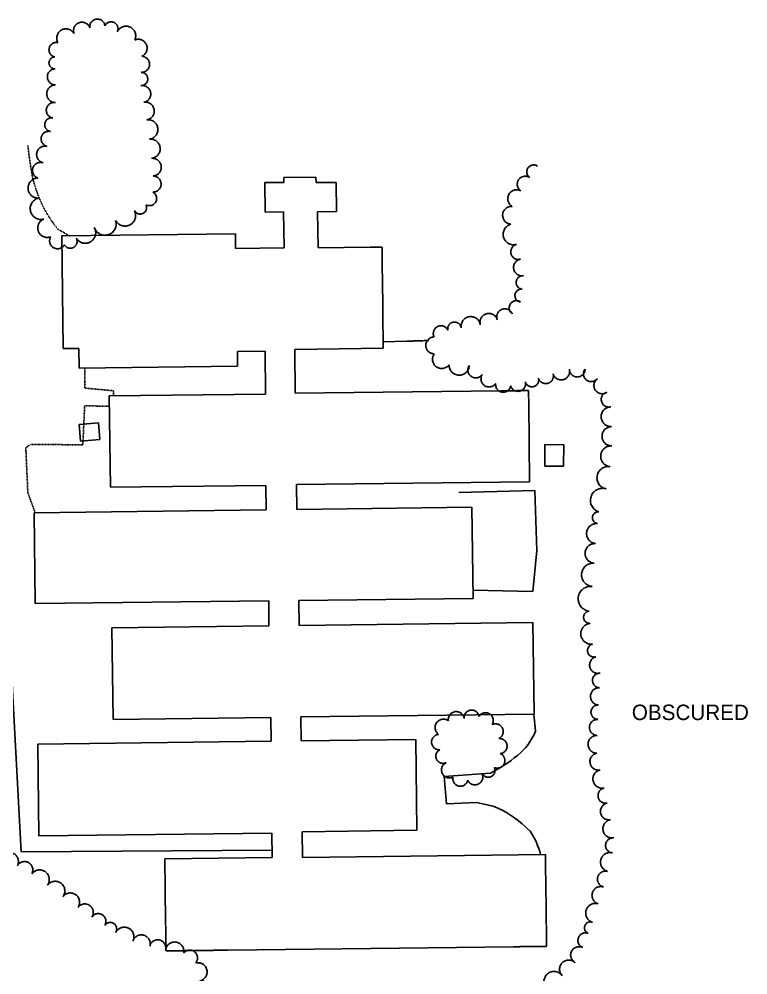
# Model space of a CAD drawing. Header units: feet. Extents: x 1024280 to 1029256, y 89370 to 94536.
# Drawn here: x 1025369.7 to 1025747.2, y 93835.8 to 94330.9 of the extents above; entities that cross this region are included whole.
import ezdxf
from ezdxf.enums import TextEntityAlignment as Align

# ---------------------------------------------------------------- set-up
doc = ezdxf.new("R2010")
doc.units = ezdxf.units.FT
doc.header["$MEASUREMENT"] = 0
for name, pattern in [('HIDDEN', [0.375, 0.25, -0.125]), ('HIDDEN2', [0.1875, 0.125, -0.0625]), ('LTP302', [100, 100, 0]), ('LTP600', [100, 100, 0])]:
    doc.linetypes.add(name, pattern=pattern)
for name, color, linetype in [('BLDG_OBS', 11, 'HIDDEN'), ('BUILDING', 11, 'Continuous'), ('DRIVE', 10, 'Continuous'), ('DRIVE_OBSCURED', 10, 'HIDDEN2'), ('RETWALL', 9, 'LTP302'), ('SW_OBS', 9, 'HIDDEN'), ('TEXT', 9, 'Continuous'), ('TREELINE', 9, 'LTP600')]:
    doc.layers.add(name, color=color, linetype=linetype)

msp = doc.modelspace()

# ---------------------------------------------------------------- linework, layer by layer
at = {"layer": 'BLDG_OBS', "flags": 128}
for points in [[(1025557.85, 94197.85), (1025557.67, 94212.83), (1025551.54, 94212.76)], [(1025633.67, 94131.87), (1025633.59, 94138.5), (1025619.12, 94138.33)], [(1025625.75, 93850.38), (1025642.92, 93850.58), (1025642.61, 93876.44)], [(1025445.57, 93863.86), (1025445.76, 93848.23), (1025477.91, 93848.61)]]:
    msp.add_lwpolyline(points, dxfattribs=at)
at = {"layer": 'BUILDING'}
for p, q in [((1025506.88, 94246.34), (1025496.95, 94246.22)), ((1025496.95, 94246.22), (1025497.14, 94230.87)), ((1025523.45, 94249.09), (1025506.85, 94248.9)), ((1025506.85, 94248.9), (1025506.88, 94246.34)), ((1025523.49, 94246.18), (1025523.45, 94249.09)), ((1025533.86, 94246.31), (1025523.49, 94246.18)), ((1025534.04, 94231.2), (1025533.86, 94246.31)), ((1025497.14, 94230.87), (1025506.7, 94230.98)), ((1025506.7, 94230.98), (1025506.92, 94212.37)), ((1025524.29, 94231.08), (1025534.04, 94231.2)), ((1025524.51, 94212.43), (1025524.29, 94231.08)), ((1025481.73, 94219.62), (1025391.75, 94218.55)), ((1025391.75, 94218.55), (1025392.45, 94160.22)), ((1025481.82, 94212.07), (1025481.73, 94219.62)), ((1025506.92, 94212.37), (1025481.82, 94212.07)), ((1025551.54, 94212.76), (1025524.51, 94212.43)), ((1025558.3, 94160.36), (1025557.85, 94197.85)), ((1025392.45, 94160.22), (1025400.7, 94160.32)), ((1025400.7, 94160.32), (1025400.82, 94150.09)), ((1025482.74, 94158.8), (1025497.06, 94158.97)), ((1025482.83, 94151.07), (1025482.74, 94158.8)), ((1025497.06, 94158.97), (1025497.33, 94136.66)), ((1025512.46, 94159.81), (1025558.3, 94160.36)), ((1025512.73, 94137.06), (1025512.46, 94159.81)), ((1025400.82, 94150.09), (1025482.83, 94151.07)), ((1025497.33, 94136.66), (1025416.38, 94135.7)), ((1025619.12, 94138.33), (1025512.73, 94137.06)), ((1025416.38, 94135.7), (1025416.95, 94088.37)), ((1025634.15, 94091.23), (1025633.67, 94131.87)), ((1025400.72, 94120.86), (1025410.74, 94121.73)), ((1025410.74, 94121.73), (1025411.49, 94113.06)), ((1025401.47, 94112.19), (1025400.72, 94120.86)), ((1025411.49, 94113.06), (1025401.47, 94112.19)), ((1025642.03, 94110.48), (1025641.98, 94099.34)), ((1025651.77, 94110.43), (1025642.03, 94110.48)), ((1025651.72, 94099.3), (1025651.77, 94110.43)), ((1025641.98, 94099.34), (1025651.72, 94099.3)), ((1025416.95, 94088.37), (1025497.53, 94089.33)), ((1025497.53, 94089.33), (1025497.68, 94076.63)), ((1025513.33, 94089.79), (1025634.15, 94091.23)), ((1025513.49, 94076.93), (1025513.33, 94089.79)), ((1025604.26, 94078.01), (1025513.49, 94076.93)), ((1025604.83, 94030.81), (1025604.26, 94078.01)), ((1025497.68, 94076.63), (1025377.41, 94075.2)), ((1025377.41, 94075.2), (1025377.97, 94028.16)), ((1025377.97, 94028.16), (1025498.96, 94029.61)), ((1025498.96, 94029.61), (1025499.12, 94016.53)), ((1025514.62, 94029.74), (1025604.83, 94030.81)), ((1025514.77, 94016.81), (1025514.62, 94029.74)), ((1025635.86, 94018.26), (1025514.77, 94016.81)), ((1025636.43, 93970.91), (1025635.86, 94018.26)), ((1025499.12, 94016.53), (1025417.79, 94015.56)), ((1025417.79, 94015.56), (1025418.35, 93968.12)), ((1025418.35, 93968.12), (1025500.05, 93969.09)), ((1025500.05, 93969.09), (1025500.2, 93956.8)), ((1025515.57, 93969.47), (1025636.43, 93970.91)), ((1025515.72, 93957.03), (1025515.57, 93969.47)), ((1025500.2, 93956.8), (1025379.35, 93955.36)), ((1025379.35, 93955.36), (1025379.92, 93907.85)), ((1025575.2, 93957.74), (1025515.72, 93957.03)), ((1025575.76, 93910.68), (1025575.2, 93957.74)), ((1025379.92, 93907.85), (1025500.68, 93909.29)), ((1025500.68, 93909.29), (1025500.83, 93896.62)), ((1025516.25, 93909.97), (1025575.76, 93910.68)), ((1025516.41, 93896.64), (1025516.25, 93909.97)), ((1025500.83, 93896.62), (1025445.19, 93895.95)), ((1025445.19, 93895.95), (1025445.57, 93863.86)), ((1025642.35, 93898.14), (1025516.41, 93896.64)), ((1025642.61, 93876.44), (1025642.35, 93898.14)), ((1025477.91, 93848.61), (1025625.75, 93850.38))]:
    msp.add_line(p, q, dxfattribs=at)
at = {"layer": 'DRIVE', "flags": 128}
for points in [[(1025597.47, 94085.76), (1025636.81, 94086.76), (1025637.8, 94055.58), (1025635.71, 94034.47), (1025604.78, 94035)], [(1025366.16, 93986.55), (1025370.77, 93899.59), (1025500.78, 93900.38)]]:
    msp.add_lwpolyline(points, dxfattribs=at)
for points in [[(1025365.22, 94031.95, 0.000164), (1025365.33, 94021.94, 0.000626)], [(1025636.3, 93970.91), (1025637.25, 93962.09, -0.124905), (1025627.85, 93949.5, -0.048169), (1025613.93, 93940.24), (1025589.78, 93938.56), (1025591.07, 93924.49), (1025606.64, 93925.1), (1025615.29, 93923.26, -0.092466), (1025632.16, 93912.31), (1025634.47, 93910.19, -0.084573), (1025639.8, 93898.11)]]:
    msp.add_lwpolyline(points, format="xyb", dxfattribs=at)
at = {"layer": 'DRIVE_OBSCURED', "flags": 128}
msp.add_lwpolyline([(1025374.21, 94265.4), (1025374.23, 94265.19), (1025374.49, 94263.12, 0.022878), (1025376.99, 94247.31), (1025379.16, 94240.62, 0.079438), (1025388.94, 94223.1), (1025389.81, 94222.05), (1025395.83, 94218.59)], format="xyb", dxfattribs=at)
for points in [[(1025403.77, 94150.12), (1025403.67, 94139.77), (1025418.56, 94138.37), (1025418.69, 94135.72)], [(1025416.45, 94130.38), (1025403.63, 94130.57), (1025402.69, 94110.37), (1025375.5, 94110.58), (1025373.15, 94108.78), (1025374.19, 94085.61), (1025377.98, 94075.2)]]:
    msp.add_lwpolyline(points, dxfattribs=at)
at = {"layer": 'RETWALL', "flags": 128}
msp.add_lwpolyline([(1025558.26, 94163.67), (1025570.49, 94164.05)], dxfattribs=at)
at = {"layer": 'SW_OBS', "flags": 128}
msp.add_lwpolyline([(1025570.49, 94164.05), (1025581.92, 94164.41)], dxfattribs=at)
at = {"layer": 'TREELINE', "flags": 128}
for points in [[(1025432.75, 94296.41, -1), (1025434.28, 94287.8, -1), (1025435.89, 94278.71, -1), (1025437.18, 94268.7, -1), (1025438.33, 94258.77, -1), (1025439.17, 94249.64, -1), (1025438.98, 94241.31, -1), (1025435.39, 94234.72, -1), (1025429.41, 94231.77, -1), (1025419.69, 94226.63, -1), (1025408.63, 94222.92, -1), (1025399.24, 94217.5, -1), (1025393.11, 94213.96, -1), (1025386.04, 94218.12, -1), (1025382.5, 94227.3, -1), (1025379.61, 94238.17, -1), (1025379.44, 94248.59, -1), (1025382.1, 94256.48, -1), (1025384.15, 94264.99, -1), (1025385.88, 94272.71, -1), (1025387.1, 94279.69, -1), (1025388.49, 94287.64, -1), (1025388.61, 94296.81, -1), (1025388.34, 94305.13, -1), (1025388.14, 94311.29, -1), (1025389.76, 94318.71, -1), (1025398.13, 94323.37, -1), (1025406.32, 94326.45, -1), (1025414.17, 94327.42, -1), (1025420.57, 94324.37, -1), (1025429.59, 94320.07, -1), (1025433.23, 94311.65, -1), (1025432.97, 94303.32, -1), (1025432.75, 94296.41, -1), (1025432.75, 94296.41)], [(1025592.05, 93967.45, -1), (1025600.3, 93968.62, -1), (1025607.85, 93969.71, -1), (1025614.72, 93965.44, -1), (1025618.17, 93958.19, -1), (1025618.92, 93950.43, -1), (1025615.87, 93943.23, -1), (1025609.48, 93940.17, -1), (1025602.03, 93936.59, -1), (1025594.44, 93938.22, -1), (1025590.86, 93945.74, -1), (1025587.68, 93952.42, -1), (1025586.96, 93960.37, -1), (1025592.05, 93967.45, -1), (1025592.05, 93967.45)]]:
    msp.add_lwpolyline(points, format="xyb", close=True, dxfattribs=at)
msp.add_lwpolyline([(1024872.89, 93429.78, -0.98706), (1024882.27, 93431.7, -1), (1024888.95, 93433.16, -1), (1024899.26, 93438.62, -1), (1024908.12, 93444.85, -1), (1024915.85, 93451.19, -1), (1024922.94, 93457.01, -1), (1024928.09, 93461.24, -1), (1024934.91, 93464.54, -1), (1024940.85, 93472.49, -1), (1024946.09, 93480.51, -1), (1024950.11, 93488.29, -1), (1024948.61, 93496.06, -1), (1024942.51, 93499.66, -1), (1024933.9, 93504.75, -1), (1024927.59, 93511.4, -1), (1024922.57, 93516.68, -1), (1024918.54, 93523.45, -1), (1024917.3, 93530.92, -1), (1024920.73, 93537.83, -1), (1024928.36, 93535.88, -1), (1024933.94, 93530.26, -1), (1024938.67, 93524.99, -1), (1024944.43, 93518.56, -1), (1024950.97, 93513.44, -1), (1024958.37, 93509.59, -1), (1024965.36, 93505.96, -1), (1024973.13, 93505.42, -1), (1024982.35, 93508.01, -1), (1024990.67, 93510.75, -1), (1024997.95, 93513.85, -1), (1025002.45, 93519.32, -1), (1025004.49, 93531.2, -1), (1025009.93, 93537.2, -1), (1025017.84, 93540.13, -1), (1025025.47, 93539.41, -1), (1025034, 93535.04, -1), (1025042.16, 93531.89, -1), (1025050.07, 93531.52, -1), (1025057.01, 93531.2, -1), (1025066.46, 93534.46, -1), (1025075.07, 93537.61, -1), (1025083.09, 93539.89, -1), (1025090.11, 93542.52, -1), (1025099.87, 93546.17, -1), (1025104.13, 93554.75, -1), (1025097.83, 93556.46, -1), (1025090.41, 93553.69, -1), (1025083.06, 93550.95, -1), (1025075.37, 93550.59, -1), (1025071.53, 93557.09, -1), (1025074.44, 93564.11, -1), (1025081.19, 93567.37, -1), (1025088.41, 93570.86, -1), (1025096.1, 93576.57, -1), (1025103.26, 93581.61, -1), (1025108.64, 93585.4, -1), (1025117.82, 93589.19, -1), (1025127.35, 93592.23, -1), (1025136.09, 93595, -1), (1025144.08, 93597.33, -1), (1025151.3, 93599.39, -1), (1025160.01, 93601.87, -1), (1025168.4, 93606.5, -1), (1025166.64, 93615.07, -1), (1025165.14, 93622.39, -1), (1025168.74, 93629.6, -1), (1025178.19, 93632.87, -1), (1025184.54, 93635.07, -1), (1025194.62, 93635.62, -1), (1025205.87, 93635.87, -1), (1025215.74, 93639.19, -1), (1025217.88, 93648.15, -1), (1025215.61, 93656.59, -1), (1025212.49, 93663.87, -1), (1025209.62, 93670.57, -1), (1025201.94, 93672.54, -1), (1025193.32, 93669.44, -1), (1025186.72, 93667.07, -1), (1025178.84, 93666.24, -1), (1025171.61, 93668.8, -1), (1025164.31, 93675.01, -1), (1025159.63, 93678.99, -1), (1025148.6, 93682.77, -1), (1025140.09, 93689.49, -1), (1025133.55, 93697.04, -1), (1025129.3, 93701.95, -1), (1025122.76, 93706.36, -1), (1025118.64, 93712.7, -1), (1025121.33, 93719.87, -1), (1025129.67, 93718.13, -1), (1025137.33, 93713.89, -1), (1025144.09, 93709.78, -1), (1025150.23, 93706.24, -1), (1025156.66, 93702.52, -1), (1025164.93, 93700.31, -1), (1025173.27, 93700.49, -1), (1025180.36, 93700.63, -1), (1025186.99, 93705.1, -1), (1025189.82, 93714.25, -1), (1025191.74, 93722.79, -1), (1025192.76, 93730.64, -1), (1025193.64, 93737.37, -1), (1025188.25, 93743.13, -1), (1025181.04, 93745.81, -1), (1025175.7, 93752.21, -1), (1025174.11, 93759.53, -1), (1025173.08, 93766.12, -1), (1025172.09, 93772.42, -1), (1025170.07, 93780.94, -1), (1025164, 93786.01, -1), (1025157.01, 93787.2, -1), (1025147.83, 93781.2, -1), (1025139.95, 93775.1, -1), (1025130.64, 93768.78, -1), (1025121.36, 93764.05, -1), (1025117.38, 93770.93, -1), (1025116.1, 93778.34, -1), (1025120.33, 93785.04, -1), (1025124.55, 93790.72, -1), (1025132.1, 93801.2, -1), (1025136.28, 93811.21, -1), (1025141.04, 93817.11, -1), (1025139.15, 93827.36, -1), (1025139.25, 93836.94, -1), (1025143.45, 93844.61, -1), (1025150.09, 93848.91, -1), (1025157.13, 93849.72, -1), (1025166.28, 93846.39, -1), (1025173.78, 93840.07, -1), (1025182.49, 93832.94, -1), (1025191.8, 93828.27, -1), (1025197.76, 93825.28, -1), (1025210.12, 93823.46, -1), (1025221.31, 93820.15, -1), (1025231.33, 93816.03, -1), (1025240.43, 93811.88, -1), (1025248.68, 93807.89, -1), (1025258.96, 93802.9, -1), (1025262.77, 93795.71, -1), (1025264.3, 93785.41, -1), (1025264.54, 93775.82, -1), (1025264.64, 93767.08, -1), (1025264.74, 93757.12, -1), (1025270.48, 93751.17, -1), (1025279.99, 93748.67, -1), (1025289.12, 93747.85, -1), (1025297.18, 93749.96, -1), (1025308.06, 93752.81, -1), (1025316.78, 93758.52, -1), (1025321.94, 93761.9, -1), (1025331.26, 93765.82, -1), (1025342.02, 93770.31, -1), (1025350.16, 93777.47, -1), (1025354.97, 93786.23, -1), (1025358.2, 93792.1, -1), (1025363.54, 93798, -1), (1025366.7, 93805.4, -1), (1025367.6, 93815.78, -1), (1025365.73, 93825.18, -1), (1025363.44, 93836.72, -1), (1025359.4, 93844.18, -1), (1025353.08, 93849.66, -1), (1025343.84, 93853.48, -1), (1025337.03, 93856.29, -1), (1025326.9, 93862.88, -1), (1025316.78, 93867.79, -1), (1025307.11, 93871.67, -1), (1025298.21, 93875.2, -1), (1025290.16, 93878.65, -1), (1025283.64, 93881.45, -1), (1025274.58, 93885.7, -1), (1025265.62, 93890.15, -1), (1025257.7, 93894.75, -1), (1025250.82, 93898.76, -1), (1025243.72, 93905.73, -1), (1025237.01, 93913.19, -1), (1025230.84, 93920.52, -1), (1025225.73, 93927.63, -1), (1025219.3, 93936.58, -1), (1025212, 93944.58, -1), (1025207.89, 93949.08, -1), (1025200.86, 93956.19, -1), (1025193.76, 93963.23, -1), (1025185.82, 93971.2, -1), (1025178.75, 93978.85, -1), (1025174.22, 93983.74, -1), (1025167.31, 93994.16, -1), (1025158.15, 94001.38, -1), (1025150.62, 94009.17, -1), (1025146.5, 94018.28, -1), (1025143.02, 94026, -1), (1025142.72, 94038.08, -1), (1025145.14, 94049.06, -1), (1025146.76, 94056.39, -1), (1025150.52, 94061.89, -1), (1025159.68, 94064.62, -1), (1025169.42, 94063.37, -1), (1025179.97, 94060.95, -1), (1025189.45, 94057.74, -1), (1025197.88, 94054.15, -1), (1025205.3, 94050.35, -1), (1025215.25, 94045.24, -1), (1025223.71, 94039.81, -1), (1025230.96, 94033.54, -1), (1025236.79, 94027.02, -1), (1025241.17, 94022.12, -1), (1025246.66, 94013.57, -1), (1025252.18, 94005.23, -1), (1025258.33, 93998.43, -1), (1025263.03, 93991.55, -1), (1025267.01, 93985.19, -1), (1025270.62, 93979.59, -1), (1025275.82, 93971.54, -1), (1025281.06, 93964.53, -1), (1025286.21, 93958.52, -1), (1025292.07, 93951.67, -1), (1025299.03, 93944.5, -1), (1025305.59, 93938.1, -1), (1025311.7, 93932.42, -1), (1025317.31, 93927.45, -1), (1025323.38, 93922.05, -1), (1025330.94, 93916.16, -1), (1025338.04, 93911.04, -1), (1025342.9, 93907.53, -1), (1025352.07, 93901.76, -1), (1025360.76, 93896.8, -1), (1025368.74, 93892.3, -1), (1025376.23, 93888.08, -1), (1025384.39, 93882.31, -1), (1025392.35, 93876.24, -1), (1025400.13, 93870.64, -1), (1025407.37, 93865.73, -1), (1025414.02, 93861.44, -1), (1025419.7, 93857.78, -1), (1025428.61, 93853.24, -1), (1025437.4, 93850.63, -1), (1025445.57, 93849.01, -1), (1025454.92, 93847.16, -1), (1025461.2, 93842.01, -1), (1025463.32, 93832.67, -1), (1025464.67, 93826.75, -1), (1025467.98, 93817.14, -1), (1025471.99, 93807.08, -1), (1025476.73, 93798.27, -1), (1025482.97, 93793.22, -1), (1025491.3, 93793.02, -1), (1025498.79, 93793.33, -1), (1025505.43, 93793.88, -1), (1025514.98, 93794.66, -1), (1025523.66, 93795.82, -1), (1025531.46, 93797.15, -1), (1025538.46, 93798.27, -1), (1025548.33, 93799.85, -1), (1025557.46, 93800.66, -1), (1025565.78, 93801.09, -1), (1025573.27, 93801.5, -1), (1025581.52, 93801.96, -1), (1025591.04, 93803.09, -1), (1025597.92, 93803.91, -1), (1025609.34, 93806.32, -1), (1025619.73, 93809.37, -1), (1025629.02, 93813.08, -1), (1025635.68, 93815.74, -1), (1025640.1, 93821.97, -1), (1025642.44, 93829.47, -1), (1025651.07, 93835.29, -1), (1025657.8, 93842.12, -1), (1025661.7, 93849.95, -1), (1025664.51, 93857.35, -1), (1025666.68, 93863.07, -1), (1025669.68, 93872.61, -1), (1025672.34, 93881.38, -1), (1025674.51, 93889.43, -1), (1025677.08, 93899, -1), (1025677.68, 93906.78, -1), (1025676.06, 93916.23, -1), (1025674.33, 93924.8, -1), (1025672.71, 93932.55, -1), (1025670.74, 93941.96, -1), (1025668.91, 93950.65, -1), (1025669.07, 93959.82, -1), (1025669.46, 93968.14, -1), (1025669.86, 93975.63, -1), (1025670.34, 93984.51, -1), (1025670.73, 93992.12, -1), (1025668.42, 94000.56, -1), (1025666.62, 94007.13, -1), (1025665.55, 94017.91, -1), (1025664.92, 94024.2, -1), (1025666.56, 94037.01, -1), (1025667.63, 94049.05, -1), (1025668.29, 94059.23, -1), (1025669.37, 94069.59, -1), (1025670, 94075.64, -1), (1025673.77, 94087.55, -1), (1025675.93, 94099.02, -1), (1025676.79, 94109.82, -1), (1025676.47, 94119.81, -1), (1025676.14, 94130.06, -1), (1025674.13, 94137.6, -1), (1025669.27, 94144.67, -1), (1025662.86, 94149.61, -1), (1025654.72, 94149.54, -1), (1025646.28, 94147.22, -1), (1025638.72, 94144.88, -1), (1025631.89, 94143.02, -1), (1025624.34, 94140.96, -1), (1025616.55, 94142.18, -1), (1025609.64, 94146.83, -1), (1025602.86, 94151.4, -1), (1025592.45, 94151.84, -1), (1025584.75, 94157.54, -1), (1025584.66, 94166.29, -1), (1025591.73, 94169.85, -1), (1025598.72, 94170.99, -1), (1025608.59, 94172.61, -1), (1025617.42, 94175.07, -1), (1025625.12, 94178.26, -1), (1025629.45, 94184.38, -1), (1025630.23, 94191, -1), (1025631.04, 94197.96, -1), (1025629.35, 94206.55, -1), (1025627.25, 94214.18, -1), (1025624.39, 94224.63, -1), (1025625.17, 94233.86, -1), (1025629.56, 94241.91, -1), (1025634.23, 94248.81, -1), (1025638.26, 94254.76, -1), (1025638.26, 94254.76)], format="xyb", dxfattribs=at)

# ---------------------------------------------------------------- texts
at = {"layer": 'TEXT'}
msp.add_text('OBSCURED', height=8, dxfattribs=at).set_placement((1025717.39, 93971.8), align=Align.MIDDLE_CENTER)

doc.saveas('drawing.dxf')
